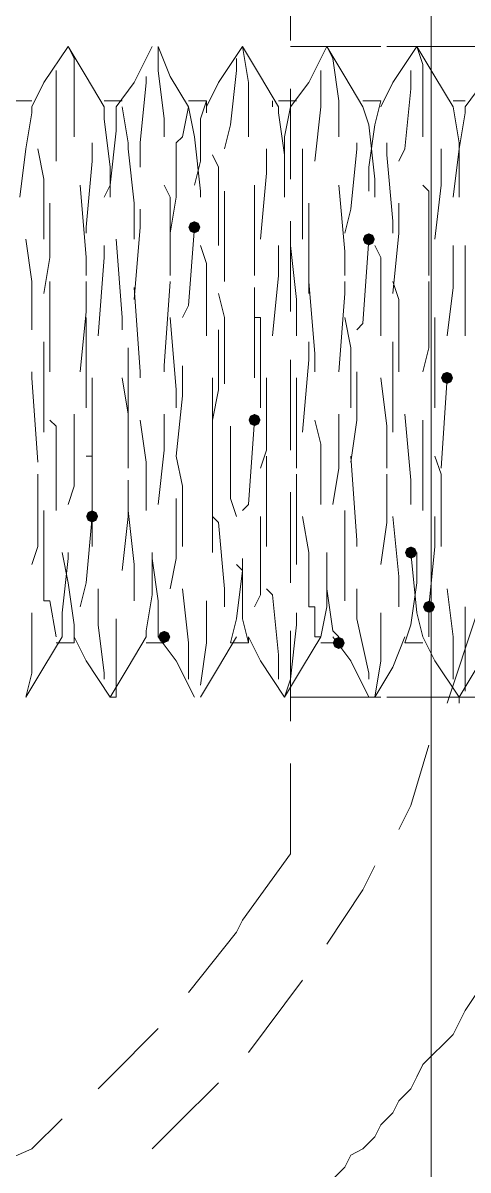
# Model space of a CAD drawing. Header units: millimetres. Extents: x 89051 to 218395, y -330386 to -125649.
# Drawn here: x 100482.16 to 100491.12, y -132854.01 to -132830.97 of the extents above; entities that cross this region are included whole.
import ezdxf

# ---------------------------------------------------------------- set-up
doc = ezdxf.new("R2010")
doc.units = ezdxf.units.MM
doc.header["$LTSCALE"] = 13
for name, pattern in [('1 实线', [0]), ('ACAD_ISO04W100', [30, 24, -3, 0, -3]), ('CENTER', [50.8, 31.75, -6.35, 6.35, -6.35])]:
    doc.linetypes.add(name, pattern=pattern)
doc.layers.get('0').update_dxf_attribs({"color": 1, "linetype": 'CENTER'})
doc.layers.add('C00-00-00', color=7, linetype='Continuous')
doc.layers.add('标注、文本', color=3, linetype='Continuous', lineweight=25)

msp = doc.modelspace()

# ---------------------------------------------------------------- hatches: boundary and pattern name
at = {"layer": 'C00-00-00'}
h = msp.add_hatch(color=256, dxfattribs=at)
h.dxf.hatch_style = 2
h.paths.add_polyline_path([(100485.734, -132835.076), (100485.698, -132835.161), (100485.613, -132835.197), (100485.527, -132835.161), (100485.492, -132835.076), (100485.527, -132834.99), (100485.613, -132834.955), (100485.698, -132834.99)])
h = msp.add_hatch(color=256, dxfattribs=at)
h.dxf.hatch_style = 2
h.paths.add_polyline_path([(100489.243, -132835.318), (100489.208, -132835.403), (100489.122, -132835.439), (100489.037, -132835.403), (100489.001, -132835.318), (100489.037, -132835.232), (100489.122, -132835.197), (100489.208, -132835.232)])
h = msp.add_hatch(color=256, dxfattribs=at)
h.dxf.hatch_style = 2
h.paths.add_polyline_path([(100490.816, -132838.101), (100490.781, -132838.186), (100490.695, -132838.222), (100490.61, -132838.186), (100490.574, -132838.101), (100490.61, -132838.015), (100490.695, -132837.98), (100490.781, -132838.015)])
h = msp.add_hatch(color=256, dxfattribs=at)
h.dxf.hatch_style = 2
h.paths.add_polyline_path([(100486.944, -132838.948), (100486.908, -132839.033), (100486.823, -132839.069), (100486.737, -132839.033), (100486.702, -132838.948), (100486.737, -132838.862), (100486.823, -132838.827), (100486.908, -132838.862)])
h = msp.add_hatch(color=256, dxfattribs=at)
h.dxf.hatch_style = 2
h.paths.add_polyline_path([(100483.677, -132840.884), (100483.641, -132840.969), (100483.556, -132841.005), (100483.47, -132840.969), (100483.435, -132840.884), (100483.47, -132840.799), (100483.556, -132840.763), (100483.641, -132840.799)])
h = msp.add_hatch(color=256, dxfattribs=at)
h.dxf.hatch_style = 2
h.paths.add_polyline_path([(100490.09, -132841.61), (100490.055, -132841.695), (100489.969, -132841.731), (100489.884, -132841.695), (100489.848, -132841.61), (100489.884, -132841.525), (100489.969, -132841.489), (100490.055, -132841.525)])
h = msp.add_hatch(color=256, dxfattribs=at)
h.dxf.hatch_style = 2
h.paths.add_polyline_path([(100490.453, -132842.699), (100490.418, -132842.785), (100490.332, -132842.82), (100490.247, -132842.785), (100490.211, -132842.699), (100490.247, -132842.614), (100490.332, -132842.578), (100490.418, -132842.614)])
h = msp.add_hatch(color=256, dxfattribs=at)
h.dxf.hatch_style = 2
h.paths.add_polyline_path([(100485.129, -132843.304), (100485.093, -132843.39), (100485.008, -132843.425), (100484.922, -132843.39), (100484.887, -132843.304), (100484.922, -132843.219), (100485.008, -132843.183), (100485.093, -132843.219)])
h = msp.add_hatch(color=256, dxfattribs=at)
h.dxf.hatch_style = 2
h.paths.add_polyline_path([(100488.638, -132843.425), (100488.602, -132843.511), (100488.517, -132843.546), (100488.432, -132843.511), (100488.396, -132843.425), (100488.432, -132843.34), (100488.517, -132843.304), (100488.602, -132843.34)])

# ---------------------------------------------------------------- linework, layer by layer
at = {"color": 7, "linetype": '1 实线', "lineweight": 0}
for centre, major_axis, ratio, start_param, end_param in [((100486.444, -132837.98), (0, 45.983), 0.866025, 2.304713, 7.120065), ((100490.376, -132837.98), (0, 45.983), 0.866025, 3.141593, 6.283185), ((100471.213, -132837.98), (0, -34.608), 0.908418, 5.225125, 10.48821), ((100483.297, -132837.98), (0, -34.608), 0.908418, 6.283185, 9.424778)]:
    msp.add_ellipse(centre, major_axis=major_axis, ratio=ratio, start_param=start_param, end_param=end_param, dxfattribs=at)
at = {"layer": 'C00-00-00', "lineweight": 15}
for points in [[(100487.549, -132831.324), (100487.549, -132829.509)], [(100483.072, -132831.445), (100482.588, -132832.171)], [(100483.072, -132831.445), (100483.193, -132831.687)], [(100483.435, -132832.05), (100483.072, -132831.445)], [(100484.766, -132831.445), (100484.403, -132832.171)], [(100484.887, -132831.445), (100484.887, -132831.929)], [(100485.129, -132832.05), (100484.887, -132831.445)], [(100486.581, -132831.445), (100486.097, -132832.171)], [(100486.581, -132831.445), (100486.702, -132832.171)], [(100486.944, -132832.05), (100486.581, -132831.445)], [(100488.517, -132831.445), (100487.549, -132831.445)], [(100488.275, -132831.445), (100487.912, -132832.171)], [(100488.275, -132831.445), (100488.396, -132831.687)], [(100488.638, -132832.05), (100488.275, -132831.445)], [(100489.364, -132831.445), (100488.517, -132831.445)], [(100491.3, -132831.445), (100489.485, -132831.445)], [(100490.09, -132831.445), (100489.606, -132832.171)], [(100490.09, -132831.445), (100490.211, -132831.808)], [(100490.453, -132832.05), (100490.09, -132831.445)], [(100483.193, -132831.687), (100483.193, -132832.534)], [(100486.46, -132831.929), (100486.46, -132831.687)], [(100488.396, -132831.687), (100488.517, -132832.534)], [(100482.83, -132832.534), (100482.83, -132831.929)], [(100484.887, -132831.929), (100485.008, -132832.897)], [(100486.339, -132833.019), (100486.46, -132831.929)], [(100488.154, -132832.655), (100488.154, -132831.929)], [(100489.969, -132832.292), (100489.969, -132831.929)], [(100490.211, -132831.808), (100490.211, -132832.897)], [(100482.588, -132832.171), (100482.346, -132832.655)], [(100483.798, -132832.655), (100483.435, -132832.05)], [(100484.403, -132832.171), (100484.04, -132832.655)], [(100484.524, -132833.382), (100484.645, -132832.171)], [(100484.645, -132832.171), (100484.645, -132832.05)], [(100485.492, -132832.655), (100485.129, -132832.05)], [(100486.097, -132832.171), (100485.855, -132832.655)], [(100486.702, -132832.171), (100486.702, -132833.261)], [(100487.307, -132832.655), (100486.944, -132832.05)], [(100487.912, -132832.171), (100487.549, -132832.655)], [(100489.001, -132832.655), (100488.638, -132832.05)], [(100489.606, -132832.171), (100489.364, -132832.655)], [(100490.816, -132832.655), (100490.453, -132832.05)], [(100491.421, -132832.171), (100491.058, -132832.655)], [(100487.549, -132834.108), (100487.549, -132832.292)], [(100489.848, -132833.503), (100489.969, -132832.292)], [(100482.346, -132832.534), (100481.983, -132832.534)], [(100482.83, -132833.745), (100482.83, -132832.534)], [(100483.193, -132832.534), (100483.193, -132833.261)], [(100484.161, -132832.534), (100483.798, -132832.534)], [(100485.855, -132832.534), (100485.492, -132832.534)], [(100485.855, -132832.534), (100485.734, -132832.897)], [(100485.855, -132832.776), (100485.855, -132832.534)], [(100487.186, -132832.655), (100487.186, -132832.534)], [(100487.67, -132832.534), (100487.307, -132832.534)], [(100488.517, -132832.534), (100488.517, -132833.261)], [(100489.364, -132832.534), (100489.001, -132832.534)], [(100489.364, -132832.534), (100489.243, -132833.019)], [(100491.058, -132832.534), (100490.816, -132832.534)], [(100482.346, -132832.776), (100482.225, -132833.503)], [(100482.346, -132832.655), (100482.346, -132832.776)], [(100483.798, -132832.655), (100483.798, -132832.897)], [(100484.04, -132832.655), (100484.04, -132833.14)], [(100484.282, -132833.382), (100484.161, -132832.655)], [(100485.371, -132833.261), (100485.492, -132832.655)], [(100485.492, -132832.655), (100485.613, -132833.261)], [(100487.307, -132832.655), (100487.307, -132832.776)], [(100487.307, -132832.776), (100487.428, -132833.624)], [(100487.549, -132832.655), (100487.428, -132833.261)], [(100488.033, -132833.745), (100488.154, -132832.655)], [(100489.001, -132832.655), (100489.122, -132833.019)], [(100490.816, -132832.655), (100490.937, -132833.382)], [(100491.058, -132832.776), (100490.937, -132833.503)], [(100491.058, -132832.655), (100491.058, -132832.776)], [(100483.798, -132832.897), (100483.919, -132833.866)], [(100485.008, -132832.897), (100485.008, -132833.261)], [(100485.734, -132832.897), (100485.734, -132833.745)], [(100486.218, -132833.503), (100486.339, -132833.019)], [(100489.243, -132833.019), (100489.122, -132833.866)], [(100489.122, -132833.019), (100489.243, -132834.108)], [(100490.211, -132832.897), (100490.211, -132833.261)], [(100484.04, -132833.14), (100483.919, -132834.229)], [(100485.25, -132833.382), (100485.371, -132833.261)], [(100485.613, -132833.261), (100485.734, -132834.35)], [(100487.428, -132833.261), (100487.428, -132834.471)], [(100482.225, -132833.503), (100482.104, -132834.471)], [(100482.588, -132834.108), (100482.467, -132833.503)], [(100483.556, -132833.745), (100483.556, -132833.382)], [(100484.282, -132833.503), (100484.282, -132833.382)], [(100484.403, -132834.592), (100484.282, -132833.503)], [(100484.524, -132833.866), (100484.524, -132833.382)], [(100485.25, -132834.471), (100485.25, -132833.382)], [(100487.065, -132833.987), (100487.065, -132833.503)], [(100487.791, -132834.35), (100487.791, -132833.503)], [(100488.759, -132834.713), (100488.88, -132833.503)], [(100488.88, -132833.503), (100488.88, -132833.382)], [(100489.485, -132833.624), (100489.485, -132833.382)], [(100489.727, -132833.745), (100489.848, -132833.503)], [(100490.574, -132834.229), (100490.574, -132833.503)], [(100490.937, -132833.503), (100490.816, -132834.471)], [(100490.937, -132833.382), (100490.937, -132834.471)], [(100483.435, -132835.076), (100483.556, -132833.745)], [(100485.734, -132833.745), (100485.613, -132834.229)], [(100486.097, -132833.866), (100485.976, -132833.624)], [(100487.428, -132833.624), (100487.428, -132834.471)], [(100489.606, -132834.955), (100489.485, -132833.624)], [(100483.919, -132833.866), (100483.919, -132834.471)], [(100486.097, -132835.197), (100486.097, -132833.866)], [(100486.944, -132835.318), (100487.065, -132833.987)], [(100489.122, -132833.866), (100489.122, -132834.35)], [(100482.588, -132835.318), (100482.588, -132834.108)], [(100483.314, -132834.229), (100483.435, -132835.681)], [(100483.919, -132834.229), (100483.798, -132834.471)], [(100485.008, -132834.229), (100485.129, -132834.471)], [(100486.823, -132834.229), (100486.823, -132834.955)], [(100488.517, -132834.229), (100488.638, -132835.56)], [(100489.243, -132834.108), (100489.243, -132834.471)], [(100490.211, -132834.229), (100490.332, -132834.35)], [(100490.453, -132835.318), (100490.574, -132834.229)], [(100485.129, -132834.471), (100485.129, -132836.044)], [(100485.129, -132835.197), (100485.25, -132834.471)], [(100485.734, -132834.35), (100485.734, -132834.471)], [(100486.218, -132834.592), (100486.218, -132834.35)], [(100487.791, -132835.318), (100487.791, -132834.35)], [(100490.332, -132834.35), (100490.332, -132836.044)], [(100482.709, -132835.681), (100482.709, -132834.592)], [(100484.403, -132835.318), (100484.403, -132834.592)], [(100484.524, -132835.076), (100484.524, -132834.713)], [(100486.218, -132836.165), (100486.218, -132834.592)], [(100487.912, -132835.802), (100487.912, -132834.592)], [(100488.638, -132835.197), (100488.759, -132834.713)], [(100489.727, -132835.197), (100489.727, -132834.592)], [(100486.823, -132834.955), (100486.823, -132836.044)], [(100487.549, -132836.77), (100487.549, -132834.955)], [(100489.606, -132835.197), (100489.606, -132834.955)], [(100483.435, -132835.197), (100483.435, -132835.076)], [(100484.403, -132836.528), (100484.524, -132835.076)], [(100485.613, -132835.076), (100485.492, -132836.649)], [(100482.225, -132835.318), (100482.346, -132836.165)], [(100484.04, -132835.318), (100484.161, -132836.891)], [(100486.097, -132835.439), (100486.097, -132835.197)], [(100489.122, -132835.318), (100489.001, -132837.012)], [(100489.606, -132836.407), (100489.727, -132835.197)], [(100483.798, -132835.439), (100483.798, -132835.681)], [(100485.734, -132835.439), (100485.855, -132835.802)], [(100487.307, -132835.439), (100487.307, -132836.044)], [(100487.549, -132835.439), (100487.67, -132836.528)], [(100488.638, -132835.56), (100488.638, -132836.044)], [(100489.243, -132835.439), (100489.364, -132835.681)], [(100490.816, -132835.439), (100490.816, -132836.286)], [(100491.058, -132835.439), (100491.058, -132836.165)], [(100482.588, -132836.407), (100482.709, -132835.681)], [(100483.435, -132835.681), (100483.435, -132836.044)], [(100483.798, -132835.681), (100483.677, -132837.254)], [(100485.855, -132835.802), (100485.855, -132837.254)], [(100487.912, -132836.407), (100487.912, -132835.802)], [(100489.364, -132835.681), (100489.364, -132837.254)], [(100487.307, -132836.044), (100487.186, -132837.254)], [(100482.346, -132836.165), (100482.346, -132837.133)], [(100482.709, -132837.254), (100482.709, -132836.165)], [(100483.435, -132836.77), (100483.435, -132836.165)], [(100484.524, -132837.98), (100484.403, -132836.286)], [(100485.008, -132837.859), (100485.129, -132836.165)], [(100486.823, -132837.133), (100486.823, -132836.286)], [(100488.033, -132837.617), (100487.912, -132836.165)], [(100488.638, -132836.407), (100488.638, -132836.165)], [(100489.727, -132836.528), (100489.606, -132836.165)], [(100490.332, -132837.496), (100490.332, -132836.165)], [(100490.816, -132836.286), (100490.695, -132837.254)], [(100491.058, -132836.165), (100491.058, -132837.254)], [(100486.218, -132836.891), (100486.097, -132836.407)], [(100487.67, -132836.528), (100487.67, -132837.254)], [(100488.517, -132837.98), (100488.638, -132836.407)], [(100489.727, -132837.98), (100489.727, -132836.528)], [(100483.314, -132837.98), (100483.435, -132836.77)], [(100485.492, -132836.649), (100485.371, -132836.891)], [(100483.435, -132836.891), (100483.435, -132837.617)], [(100484.161, -132836.891), (100484.161, -132837.133)], [(100485.129, -132836.891), (100485.25, -132838.343)], [(100486.218, -132838.222), (100486.218, -132836.891)], [(100486.823, -132836.891), (100486.944, -132836.891)], [(100486.944, -132836.891), (100486.944, -132838.706)], [(100488.638, -132836.891), (100488.759, -132837.496)], [(100489.001, -132837.012), (100488.88, -132837.133)], [(100490.453, -132836.891), (100490.453, -132838.101)], [(100482.709, -132837.98), (100482.709, -132837.254)], [(100486.097, -132838.343), (100486.097, -132837.133)], [(100486.823, -132838.101), (100486.823, -132837.133)], [(100482.588, -132837.617), (100482.588, -132837.375)], [(100487.912, -132837.738), (100487.912, -132837.375)], [(100489.606, -132839.19), (100489.606, -132837.375)], [(100482.588, -132839.19), (100482.588, -132837.617)], [(100483.435, -132837.617), (100483.435, -132838.706)], [(100484.282, -132838.948), (100484.282, -132837.496)], [(100488.033, -132837.98), (100488.033, -132837.617)], [(100488.759, -132837.496), (100488.759, -132838.706)], [(100490.211, -132837.98), (100490.332, -132837.496)], [(100485.008, -132837.98), (100485.008, -132837.859)], [(100485.371, -132837.859), (100485.371, -132838.464)], [(100487.549, -132839.553), (100487.549, -132837.738)], [(100487.791, -132839.19), (100487.912, -132837.738)], [(100482.346, -132837.98), (100482.346, -132838.101)], [(100482.346, -132838.101), (100482.467, -132839.795)], [(100483.556, -132838.101), (100483.556, -132839.19)], [(100484.161, -132838.101), (100484.282, -132838.827)], [(100484.524, -132838.101), (100484.524, -132837.98)], [(100485.976, -132838.101), (100485.976, -132839.432)], [(100487.065, -132838.101), (100487.065, -132839.553)], [(100487.67, -132838.101), (100487.67, -132838.343)], [(100488.88, -132837.98), (100488.88, -132838.948)], [(100489.364, -132838.101), (100489.485, -132839.069)], [(100490.453, -132838.101), (100490.453, -132838.706)], [(100490.695, -132838.101), (100490.574, -132839.916)], [(100485.25, -132838.343), (100485.25, -132838.706)], [(100485.976, -132838.948), (100486.097, -132838.343)], [(100487.67, -132838.343), (100487.67, -132839.916)], [(100485.371, -132838.464), (100485.25, -132839.674)], [(100483.193, -132840.279), (100483.193, -132838.827)], [(100484.282, -132838.827), (100484.282, -132839.916)], [(100485.008, -132839.553), (100485.008, -132838.827)], [(100488.517, -132839.916), (100488.517, -132838.827)], [(100489.969, -132840.158), (100489.848, -132838.827)], [(100482.83, -132839.069), (100482.709, -132838.948)], [(100482.83, -132840.763), (100482.83, -132839.069)], [(100484.282, -132839.311), (100484.282, -132838.948)], [(100484.645, -132839.795), (100484.524, -132838.948)], [(100486.339, -132840.521), (100486.339, -132839.069)], [(100486.702, -132840.642), (100486.823, -132838.948)], [(100488.154, -132839.432), (100488.033, -132838.948)], [(100488.88, -132838.948), (100488.759, -132839.795)], [(100489.485, -132839.069), (100489.485, -132839.916)], [(100490.211, -132839.311), (100490.211, -132838.948)], [(100483.556, -132839.19), (100483.556, -132839.916)], [(100490.211, -132840.763), (100490.211, -132839.311)], [(100484.887, -132840.642), (100485.008, -132839.553)], [(100485.976, -132839.432), (100485.976, -132839.916)], [(100487.065, -132839.553), (100486.944, -132839.916)], [(100488.154, -132840.642), (100488.154, -132839.432)], [(100483.435, -132839.674), (100483.556, -132839.674)], [(100483.556, -132839.674), (100483.556, -132841.489)], [(100484.645, -132840.763), (100484.645, -132839.795)], [(100485.25, -132839.674), (100485.371, -132840.279)], [(100485.976, -132840.279), (100485.976, -132839.795)], [(100487.065, -132839.674), (100487.065, -132840.763)], [(100488.759, -132839.674), (100488.88, -132841.368)], [(100490.453, -132839.674), (100490.574, -132840.037)], [(100488.396, -132840.642), (100488.517, -132839.916)], [(100482.467, -132841.489), (100482.467, -132840.037)], [(100484.282, -132840.884), (100484.282, -132840.158)], [(100487.67, -132841.61), (100487.67, -132840.037)], [(100489.485, -132841.005), (100489.485, -132840.037)], [(100489.969, -132840.642), (100489.969, -132840.158)], [(100490.574, -132840.037), (100490.574, -132841.489)], [(100483.072, -132840.642), (100483.193, -132840.279)], [(100485.371, -132840.279), (100485.371, -132841.489)], [(100485.976, -132841.61), (100485.976, -132840.279)], [(100487.549, -132842.215), (100487.549, -132840.4)], [(100485.25, -132840.521), (100485.25, -132841.731)], [(100486.46, -132840.884), (100486.339, -132840.521)], [(100486.581, -132840.763), (100486.702, -132840.642)], [(100482.588, -132840.763), (100482.588, -132841.368)], [(100483.556, -132840.884), (100483.435, -132842.215)], [(100484.161, -132841.973), (100484.282, -132840.884)], [(100484.282, -132840.763), (100484.403, -132841.852)], [(100485.976, -132840.884), (100486.097, -132841.005)], [(100486.944, -132840.884), (100486.944, -132841.247)], [(100487.065, -132840.763), (100487.065, -132841.489)], [(100487.791, -132840.884), (100487.912, -132841.61)], [(100488.638, -132840.763), (100488.638, -132841.973)], [(100489.606, -132840.884), (100489.727, -132842.094)], [(100490.453, -132840.884), (100490.453, -132841.489)], [(100486.097, -132841.005), (100486.218, -132842.336)], [(100489.364, -132841.852), (100489.485, -132841.005)], [(100482.588, -132841.368), (100482.588, -132842.578)], [(100486.944, -132841.247), (100486.944, -132842.457)], [(100488.88, -132841.368), (100488.88, -132841.489)], [(100482.346, -132841.852), (100482.467, -132841.489)], [(100483.072, -132842.215), (100482.951, -132841.61)], [(100483.072, -132841.731), (100483.072, -132841.61)], [(100484.766, -132842.457), (100484.766, -132841.61)], [(100487.67, -132841.852), (100487.67, -132841.61)], [(100487.912, -132841.61), (100487.912, -132842.699)], [(100488.275, -132842.336), (100488.275, -132841.61)], [(100488.275, -132842.699), (100488.275, -132841.61)], [(100490.09, -132842.82), (100489.969, -132841.61)], [(100490.09, -132842.215), (100490.09, -132841.61)], [(100490.453, -132841.489), (100490.332, -132842.699)], [(100482.951, -132842.82), (100483.072, -132841.731)], [(100484.403, -132841.852), (100484.403, -132842.578)], [(100484.887, -132842.578), (100484.766, -132841.731)], [(100485.25, -132841.731), (100485.129, -132842.336)], [(100486.581, -132841.973), (100486.46, -132841.852)], [(100486.581, -132841.973), (100486.581, -132841.731)], [(100486.46, -132842.941), (100486.581, -132841.973)], [(100486.581, -132842.941), (100486.581, -132841.973)], [(100488.638, -132841.973), (100488.638, -132842.578)], [(100489.727, -132842.094), (100489.727, -132842.699)], [(100483.193, -132843.062), (100483.072, -132842.215)], [(100483.435, -132842.215), (100483.314, -132842.699)], [(100489.969, -132843.062), (100490.09, -132842.215)], [(100483.677, -132842.336), (100483.677, -132843.062)], [(100484.645, -132843.183), (100484.766, -132842.457)], [(100485.371, -132842.336), (100485.492, -132843.425)], [(100486.218, -132842.336), (100486.218, -132842.699)], [(100486.944, -132842.457), (100486.823, -132842.699)], [(100487.065, -132842.336), (100487.186, -132842.457)], [(100487.186, -132842.457), (100487.307, -132843.667)], [(100488.396, -132843.183), (100488.275, -132842.336)], [(100488.88, -132842.336), (100488.88, -132842.941)], [(100490.695, -132842.336), (100490.816, -132843.304)], [(100482.588, -132842.578), (100482.709, -132842.578)], [(100482.709, -132842.578), (100482.83, -132843.304)], [(100484.887, -132843.304), (100484.887, -132842.578)], [(100485.855, -132843.425), (100485.855, -132842.578)], [(100487.912, -132842.699), (100488.033, -132842.699)], [(100488.033, -132842.699), (100488.033, -132843.304)], [(100488.154, -132843.304), (100488.275, -132842.699)], [(100490.332, -132842.699), (100490.332, -132843.304)], [(100491.058, -132843.546), (100491.058, -132842.699)], [(100482.346, -132842.941), (100482.346, -132842.82)], [(100482.346, -132844.03), (100482.346, -132842.941)], [(100482.951, -132843.304), (100482.951, -132842.82)], [(100484.04, -132843.788), (100484.04, -132842.941)], [(100486.339, -132843.425), (100486.46, -132842.941)], [(100486.702, -132843.425), (100486.581, -132842.941)], [(100487.67, -132843.062), (100487.67, -132842.82)], [(100488.88, -132842.941), (100489.122, -132844.03)], [(100489.364, -132843.788), (100489.364, -132842.82)], [(100490.211, -132843.304), (100490.09, -132842.82)], [(100491.3, -132842.82), (100490.695, -132844.635)], [(100483.193, -132843.425), (100483.193, -132843.062)], [(100483.677, -132843.062), (100483.798, -132844.03)], [(100484.645, -132843.304), (100484.645, -132843.183)], [(100487.549, -132844.151), (100487.67, -132843.062)], [(100487.549, -132844.998), (100487.549, -132843.183)], [(100488.517, -132843.304), (100488.396, -132843.183)], [(100489.848, -132843.425), (100489.969, -132843.062)], [(100482.588, -132843.909), (100482.951, -132843.304)], [(100482.83, -132843.425), (100483.193, -132843.425)], [(100483.193, -132843.304), (100483.435, -132843.788)], [(100484.282, -132843.909), (100484.645, -132843.304)], [(100484.645, -132843.425), (100485.008, -132843.425)], [(100485.008, -132843.304), (100484.887, -132843.304)], [(100484.887, -132843.304), (100485.25, -132843.788)], [(100485.492, -132843.425), (100485.492, -132844.151)], [(100485.734, -132844.272), (100485.855, -132843.425)], [(100486.097, -132843.909), (100486.46, -132843.304)], [(100486.339, -132843.425), (100486.702, -132843.425)], [(100486.702, -132843.304), (100486.702, -132843.425)], [(100486.702, -132843.304), (100486.944, -132843.788)], [(100487.791, -132843.909), (100488.154, -132843.304)], [(100488.033, -132843.304), (100488.154, -132843.304)], [(100488.154, -132843.425), (100488.517, -132843.425)], [(100488.396, -132843.304), (100488.759, -132843.788)], [(100489.606, -132843.909), (100489.848, -132843.304)], [(100489.848, -132843.425), (100490.211, -132843.425)], [(100490.211, -132843.304), (100490.453, -132843.788)], [(100490.816, -132843.304), (100490.816, -132844.151)], [(100487.307, -132843.667), (100487.307, -132844.151)], [(100491.058, -132844.393), (100491.058, -132843.546)], [(100482.225, -132844.514), (100482.588, -132843.909)], [(100483.435, -132843.788), (100483.919, -132844.514)], [(100483.919, -132844.514), (100484.282, -132843.909)], [(100484.04, -132844.514), (100484.04, -132843.788)], [(100485.25, -132843.788), (100485.613, -132844.514)], [(100485.734, -132844.514), (100486.097, -132843.909)], [(100486.944, -132843.788), (100487.428, -132844.514)], [(100487.428, -132844.514), (100487.791, -132843.909)], [(100488.759, -132843.788), (100489.122, -132844.514)], [(100489.243, -132844.514), (100489.364, -132843.788)], [(100489.243, -132844.514), (100489.606, -132843.909)], [(100490.453, -132843.788), (100490.937, -132844.514)], [(100490.937, -132844.514), (100491.3, -132843.909)], [(100482.225, -132844.514), (100482.346, -132844.03)], [(100483.798, -132844.03), (100483.798, -132844.151)], [(100487.428, -132844.514), (100487.549, -132844.151)], [(100489.122, -132844.03), (100489.122, -132844.151)], [(100483.919, -132844.514), (100484.04, -132844.514)], [(100487.549, -132844.514), (100489.364, -132844.514)], [(100489.485, -132844.514), (100490.211, -132844.514)], [(100490.211, -132844.514), (100491.3, -132844.514)], [(100490.937, -132844.635), (100490.937, -132844.514)], [(100490.332, -132845.482), (100489.969, -132846.692)], [(100487.549, -132847.66), (100487.549, -132845.845)], [(100489.969, -132846.692), (100489.727, -132847.176)], [(100486.581, -132848.992), (100487.549, -132847.66)], [(100489.243, -132847.902), (100489.001, -132848.386)], [(100489.001, -132848.386), (100488.275, -132849.476)], [(100486.46, -132849.234), (100486.581, -132848.992)], [(100485.492, -132850.444), (100486.46, -132849.234)], [(100487.791, -132850.202), (100486.702, -132851.654)], [(100491.3, -132850.444), (100491.058, -132850.807), (100490.937, -132851.049), (100490.816, -132851.291), (100490.574, -132851.533), (100490.453, -132851.654), (100490.211, -132851.896), (100490.09, -132852.138), (100489.969, -132852.38), (100489.727, -132852.622), (100489.606, -132852.864), (100489.364, -132853.106), (100489.243, -132853.348), (100489.001, -132853.59), (100488.759, -132853.711), (100488.638, -132853.953), (100488.396, -132854.195)], [(100483.919, -132852.138), (100484.887, -132851.17)], [(100483.677, -132852.38), (100483.919, -132852.138)], [(100486.097, -132852.259), (100485.25, -132853.106)], [(100482.346, -132853.59), (100482.951, -132852.985)], [(100485.25, -132853.106), (100484.766, -132853.59)], [(100481.499, -132853.953), (100482.346, -132853.59)]]:
    msp.add_lwpolyline(points, dxfattribs=at)
at = {"layer": '标注、文本', "color": 1, "linetype": 'ACAD_ISO04W100', "lineweight": 15}
for p, q in [((100490.376, -132897.37), (100490.376, -132778.59)), ((100860.066, -132837.98), (100331.066, -132837.98))]:
    msp.add_line(p, q, dxfattribs=at)

doc.saveas('drawing.dxf')
